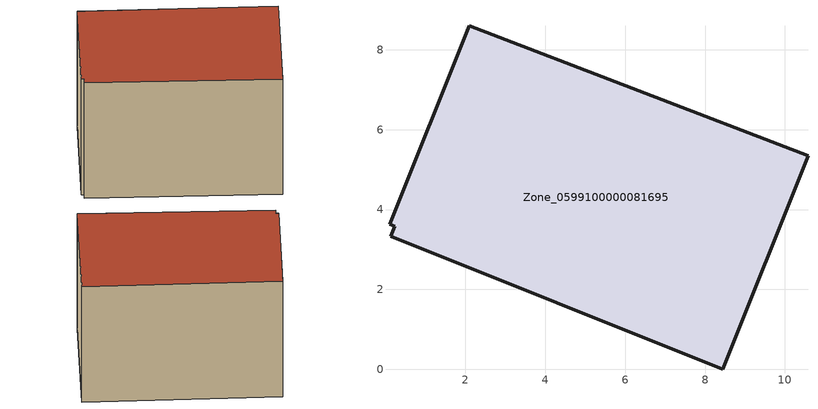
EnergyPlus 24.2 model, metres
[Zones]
Zone_0599100000081695
 floor ground (C_G): 10.58,5.34 8.44,0 0.13,3.33 0.23,3.58 0.1,3.63 2.1,8.6 z0
 wall outside (C_F): 0.23,3.58 0.13,3.33 8.44,0 10.58,5.34 2.1,8.6 0.1,3.63 0.23,3.58 z0:6.35
 roof outside (C_R): 8.44,0 10.58,5.34 2.1,8.6 0.1,3.63 0.23,3.58 0.13,3.33 z6.35
[BUILDING]
Pand.0599100000081695: North Axis=0; Terrain=City; Loads Convergence Tolerance Value=0.04; Temperature Convergence Tolerance Value=0.4; Solar Distribution=FullExterior; Maximum Number of Warmup Days=25; Minimum Number of Warmup Days=1
[Site:Location]
Rotterdam.The.Hague.AP_ZH_NLD Design_Conditions: Latitude=51.96; Longitude=4.45; Time Zone=1; Elevation=-4.5
[SITE:GROUNDTEMPERATURE:BUILDINGSURFACE]
18, 18, 18, 18, 18, 18, 18, 18, 18, 18, 18, 18
[MATERIAL] Thermal Absorptance=0.9; Solar Absorptance=0.7; Visible Absorptance=0.7
Name | Roughness | Thickness | Conductivity | Density | Specific Heat
G.TC.1975-1991 | MediumSmooth | 0.15 | 0.288461 | 540 | 1210
F.TC.1975-1991 | Rough | 0.3 | 0.230769 | 1920 | 840
R.TC.1975-1991 | MediumRough | 0.2 | 0.153846 | 1500 | 1000
[CONSTRUCTION]
C_G: G.TC.1975-1991
C_F: F.TC.1975-1991
C_R: R.TC.1975-1991
[ZONE]
Zone_0599100000081695: Type=1; Multiplier=1; Ceiling Height=Autocalculate; Volume=Autocalculate; Floor Area=autocalculate; Part of Total Floor Area=Yes
[ZONEINFILTRATION:DESIGNFLOWRATE]
Infil_Zone_0599100000081695: Zone or ZoneList or Space or SpaceList=Zone_0599100000081695; Schedule=AlwaysOn; Design Flow Rate Calculation Method=Flow/Area; Flow Rate per Floor Area=0.003; Constant Term Coefficient=1; Temperature Term Coefficient=0; Velocity Term Coefficient=0; Velocity Squared Term Coefficient=0
[HVACTEMPLATE:ZONE:IDEALLOADSAIRSYSTEM]
Zone_0599100000081695: Maximum Heating Supply Air Temperature=50; Minimum Cooling Supply Air Temperature=13; Maximum Heating Supply Air Humidity Ratio=0.0156; Minimum Cooling Supply Air Humidity Ratio=0.0077; Heating Limit=NoLimit; Cooling Limit=NoLimit; Dehumidification Control Type=ConstantSensibleHeatRatio; Cooling Sensible Heat Ratio=0.7; Dehumidification Setpoint=60; Humidification Control Type=None; Humidification Setpoint=30; Outdoor Air Method=None; Outdoor Air Flow Rate per Person=0.00944; Outdoor Air Flow Rate per Zone Floor Area=0; Outdoor Air Flow Rate per Zone=0; Demand Controlled Ventilation Type=None; Outdoor Air Economizer Type=NoEconomizer; Heat Recovery Type=None; Sensible Heat Recovery Effectiveness=0.7; Latent Heat Recovery Effectiveness=0.65
[ZONECONTROL:THERMOSTAT]
ThermostatControl_Zone_0599100000081695: Zone or ZoneList=Zone_0599100000081695; Control Type Schedule=DualSetpointControlType; Control 1=Thermostat_Zone_0599100000081695; Temperature Difference Between Cutout And Setpoint=0
[THERMOSTATSETPOINT:DUALSETPOINT]
Thermostat_Zone_0599100000081695: Heating Setpoint Temperature Schedule=HeatingSetpoint_Zone_0599100000081695; Cooling Setpoint Temperature Schedule=CoolingSetpoint_Zone_0599100000081695
[SCHEDULE:COMPACT]
HeatingSetpoint_Zone_0599100000081695: Through: 12/31, For: AllDays, Until: 24:00, 21
CoolingSetpoint_Zone_0599100000081695: Through: 12/31, For: AllDays, Until: 24:00, 24
DualSetpointControlType: Through: 12/31, For: AllDays, Until: 24:00, 4
AlwaysOn: Through: 12/31, For: AllDays, Until: 24:00, 1
